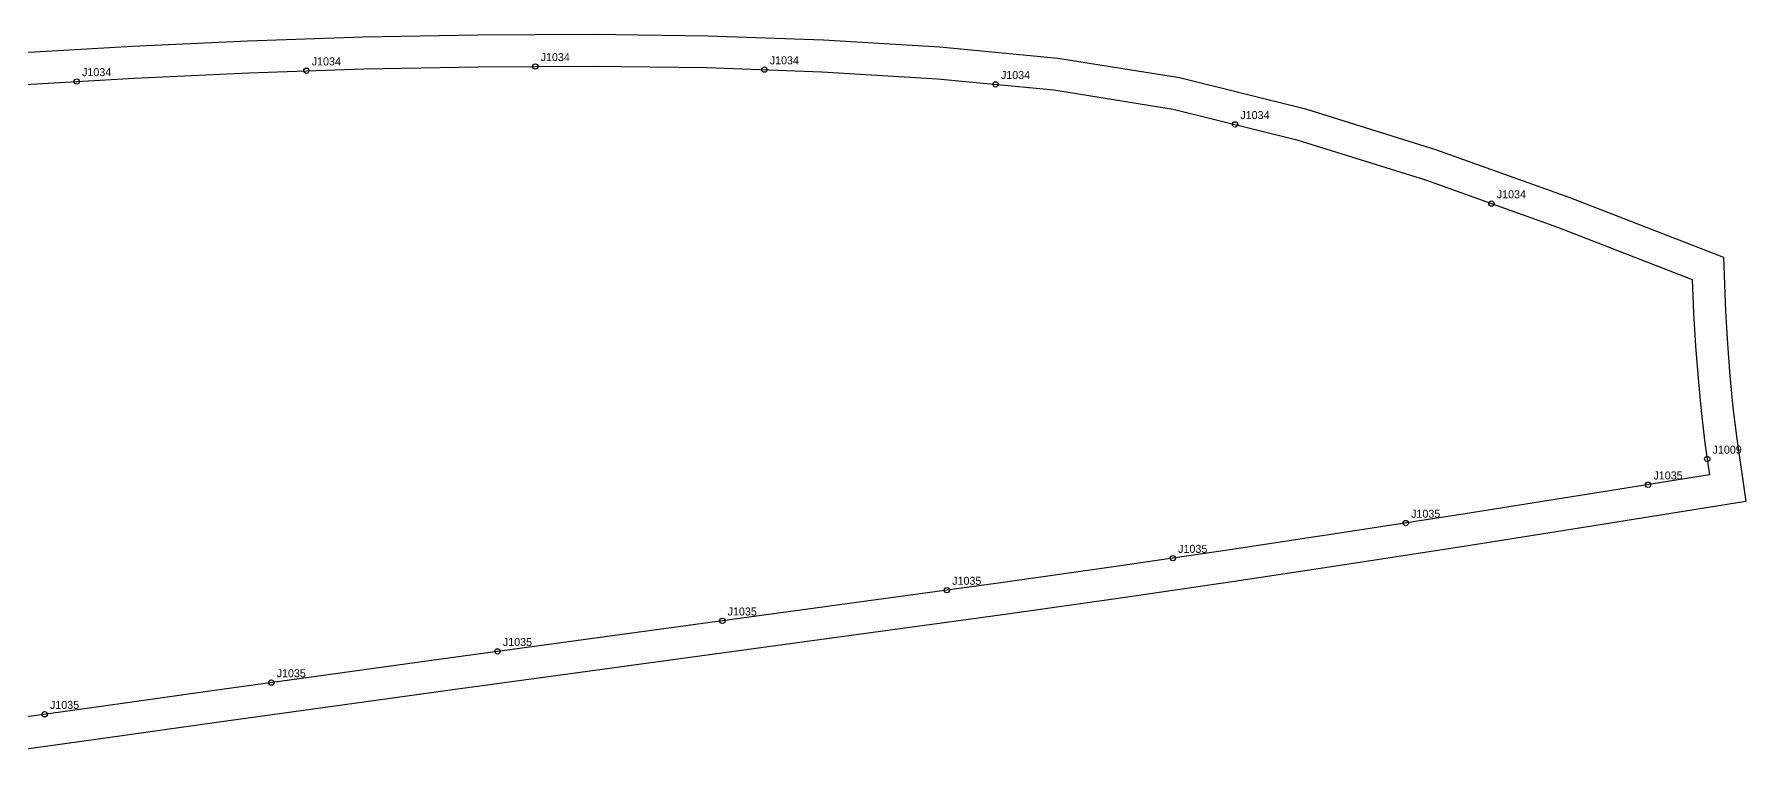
# Model space of a CAD drawing. Header units: millimetres. Extents: x -13 to 1412, y -272 to 92.
# Drawn here: x 771 to 1412, y -178 to 92 of the extents above; entities that cross this region are included whole.
import ezdxf

# ---------------------------------------------------------------- set-up
doc = ezdxf.new("R2010")
doc.units = ezdxf.units.MM
for name, color, linetype in [('CUT', 1, 'Continuous'), ('LABEL', 7, 'Continuous'), ('NOTCH', 2, 'Continuous'), ('SEW', 5, 'Continuous')]:
    doc.layers.add(name, color=color, linetype=linetype)

msp = doc.modelspace()

# ---------------------------------------------------------------- linework, layer by layer
at = {"layer": 'CUT'}
msp.add_lwpolyline([(764.6, 84.99), (807.67, 87.43), (850.87, 89.52), (894.06, 91.01), (937.12, 91.77), (980.15, 91.97), (1023.3, 91.42), (1066.66, 89.9), (1110.31, 87.18), (1154.55, 83.02), (1200.11, 75.68), (1247.39, 63.92), (1296.09, 48.67), (1345.99, 30.8), (1404.02, 8.34), (1404.79, -12.04), (1405.49, -24.19), (1406.42, -36.2), (1407.57, -48.08), (1408.96, -59.83), (1412.36, -83.34), (1354.61, -92.58), (1309.1, -99.79), (1264.43, -106.74), (1220.73, -113.34), (1177.96, -119.57), (1135.66, -125.54), (1093.5, -131.37), (1051.42, -137.11), (1009.34, -142.82), (967.24, -148.54), (925.05, -154.3), (882.66, -160.17), (840.13, -166.1), (797.61, -172.05), (755.24, -177.96)], dxfattribs=at)
at = {"layer": 'NOTCH'}
for centre in [(872.87, 78.27), (958.68, 79.87), (1044.55, 78.67), (786.8, 74.23), (1131.2, 73.16), (1220.93, 58.13), (1317.04, 28.43), (1397.93, -67.38), (1375.76, -77.05), (1284.93, -91.41), (1197.61, -104.58), (1112.93, -116.57), (1028.76, -128.08), (944.52, -139.53), (859.74, -151.25), (774.77, -163.12)]:
    msp.add_circle(centre, 1, dxfattribs=at)
at = {"layer": 'SEW'}
msp.add_lwpolyline([(765.3, 73.01), (808.3, 75.45), (851.36, 77.53), (894.37, 79.01), (937.25, 79.77), (980.1, 79.97), (1023.02, 79.42), (1066.08, 77.91), (1109.37, 75.21), (1153.03, 71.11), (1197.71, 63.91), (1244.14, 52.36), (1292.27, 37.29), (1341.8, 19.56), (1392.32, 0), (1392.8, -12.61), (1393.51, -25), (1394.46, -37.24), (1395.64, -49.37), (1397.06, -61.4), (1398.79, -73.36), (1352.72, -80.73), (1307.24, -87.94), (1262.61, -94.88), (1218.96, -101.47), (1176.25, -107.7), (1134, -113.66), (1091.87, -119.48), (1049.8, -125.22), (1007.73, -130.93), (965.62, -136.65), (923.42, -142.42), (881.01, -148.28), (838.47, -154.22), (795.95, -160.17), (753.59, -166.08)], dxfattribs=at)

# ---------------------------------------------------------------- texts
at = {"layer": 'LABEL'}
for s, p in [('J1034', (960.68, 81.87)), ('J1034', (1046.55, 80.67)), ('J1034', (788.8, 76.23)), ('J1034', (874.87, 80.27)), ('J1034', (1133.2, 75.16)), ('J1034', (1222.93, 60.13)), ('J1034', (1319.04, 30.43)), ('J1009', (1399.93, -65.38)), ('J1035', (1377.76, -75.05)), ('J1035', (1286.93, -89.41)), ('J1035', (1199.61, -102.58)), ('J1035', (1114.93, -114.57)), ('J1035', (1030.76, -126.08)), ('J1035', (946.52, -137.53)), ('J1035', (861.74, -149.25)), ('J1035', (776.77, -161.12))]:
    msp.add_text(s, height=3, dxfattribs=at).set_placement(p)

doc.saveas('drawing.dxf')
